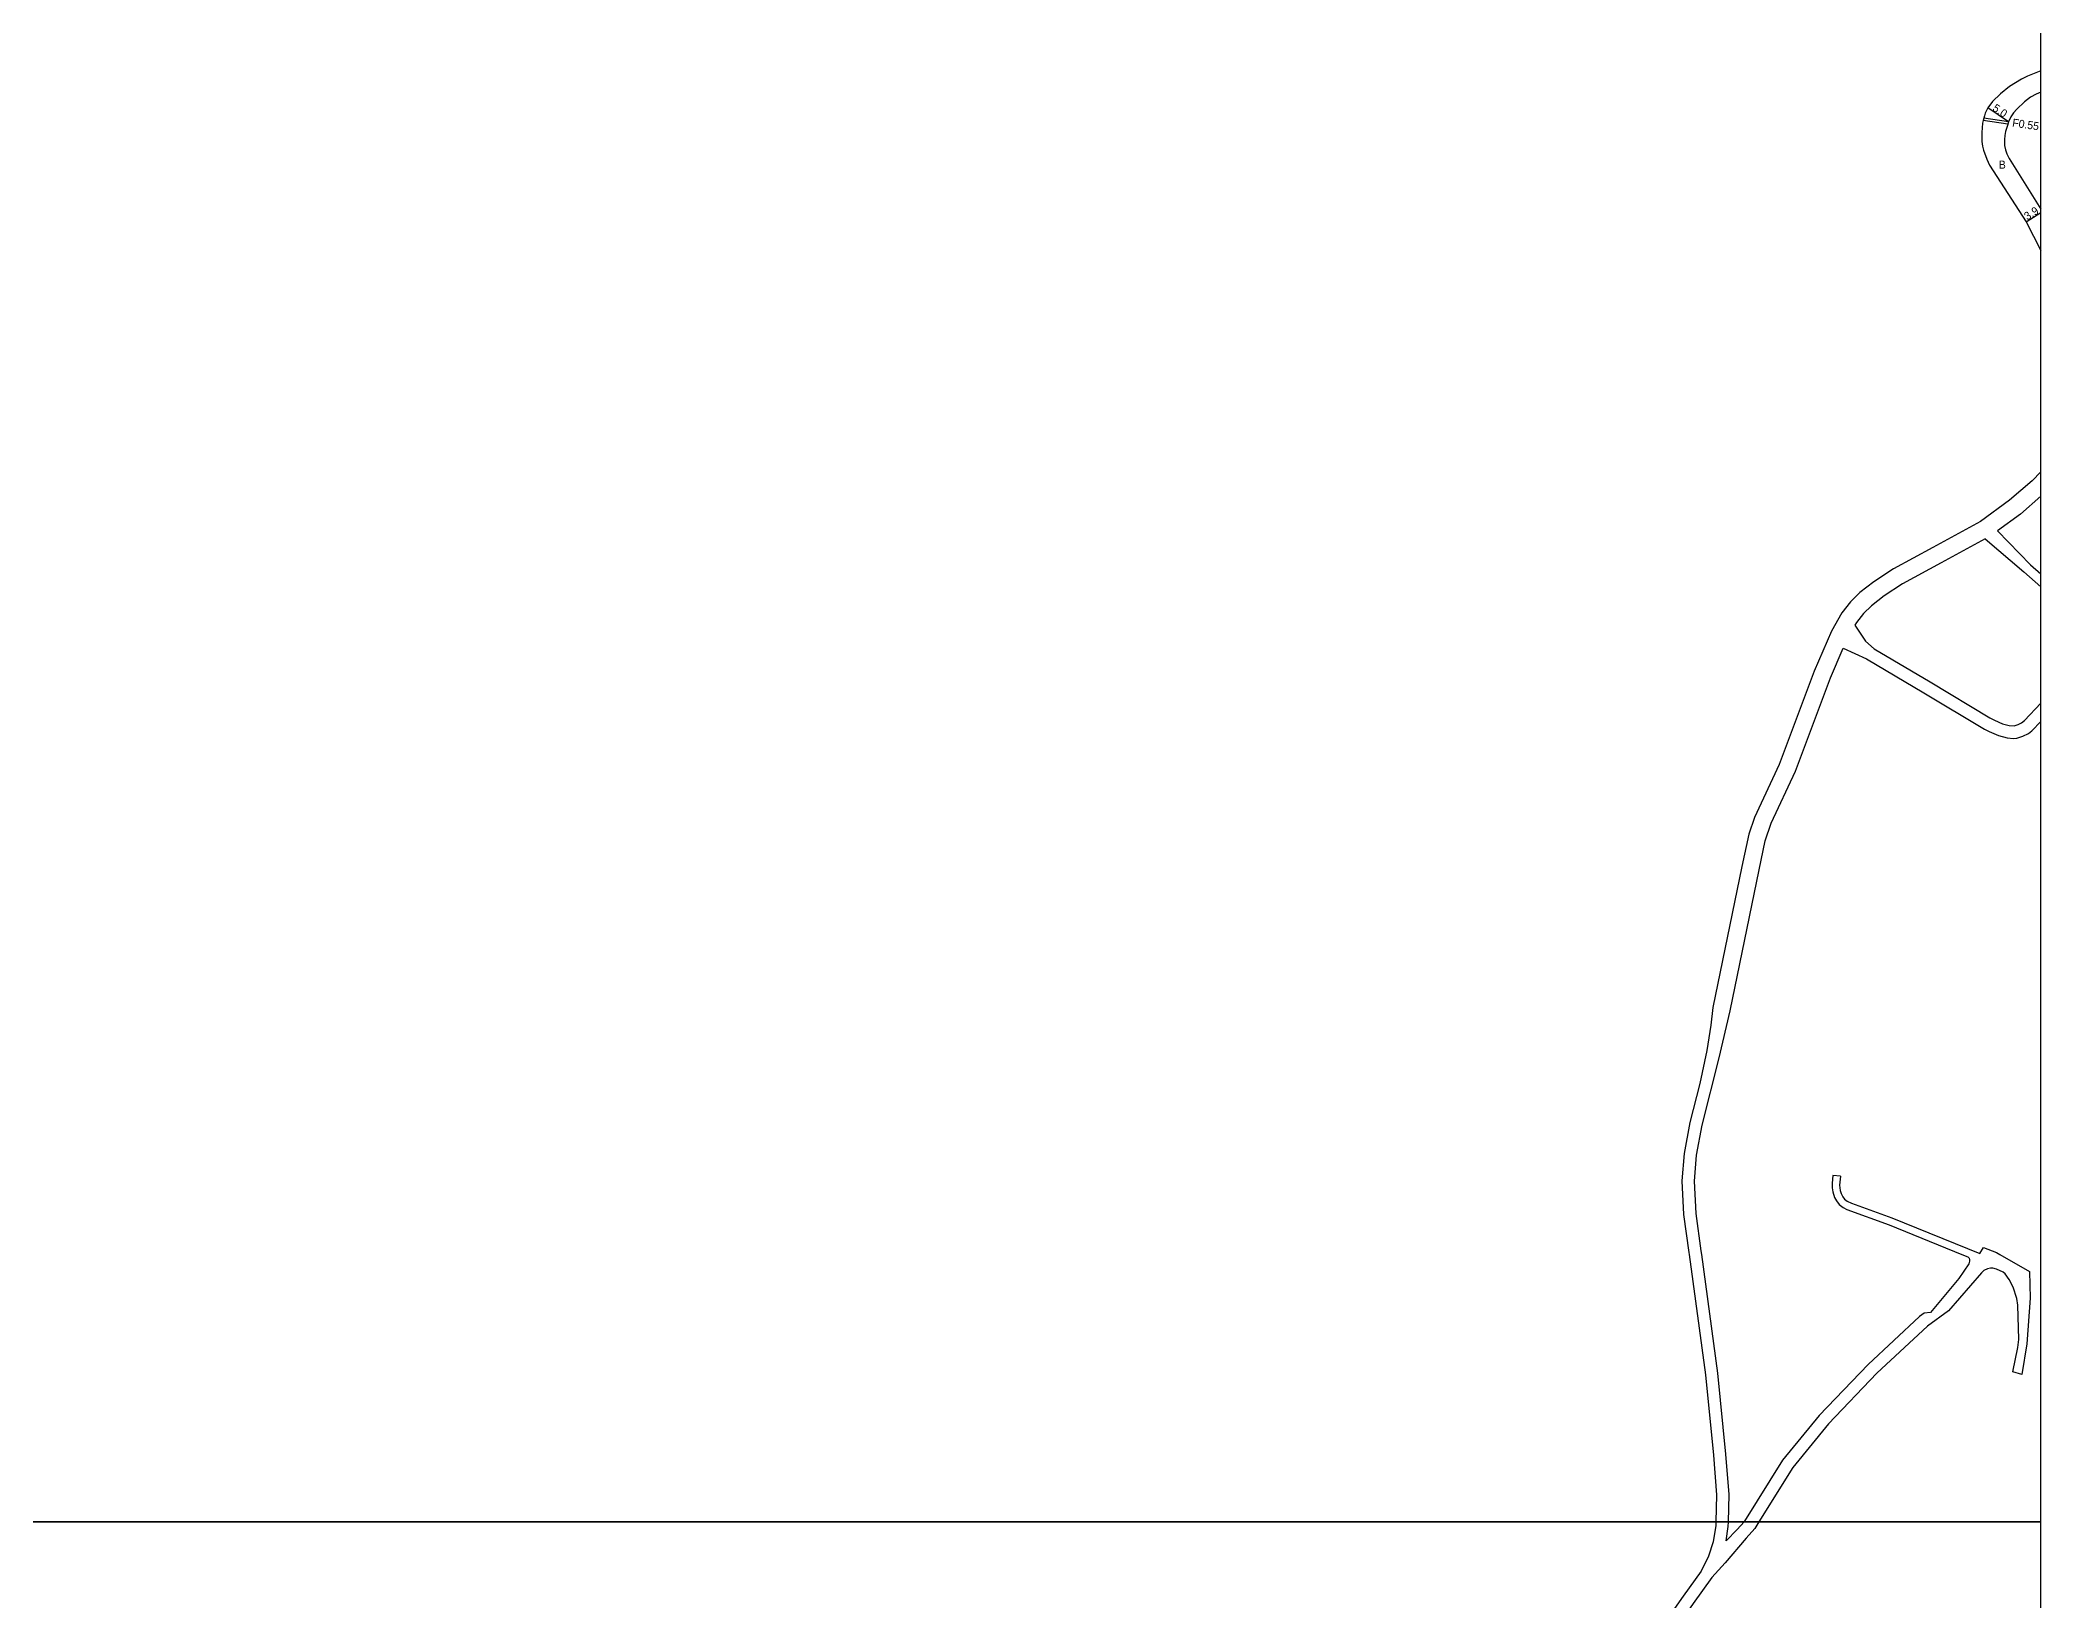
# Model space of a CAD drawing. Header units: metres. Extents: x -28800 to -28000, y -100200 to -99000.
# Drawn here: x -28400 to -28000, y -99615.8 to -99303.9 of the extents above; entities that cross this region are included whole.
import ezdxf

# ---------------------------------------------------------------- set-up
doc = ezdxf.new("R2010")
doc.units = ezdxf.units.M
doc.header["$LTSCALE"] = 2.5
for name, color, linetype in [('側溝・桝', 7, 'Continuous'), ('図郭', 7, 'Continuous'), ('幅員', 7, 'Continuous'), ('舗装', 7, 'Continuous'), ('道路', 7, 'Continuous')]:
    doc.layers.add(name, color=color, linetype=linetype)
doc.styles.get("Standard").update_dxf_attribs({"font": ''})
doc.styles.get('Standard').set_extended_font_data('@MS PGothic')

msp = doc.modelspace()

# ---------------------------------------------------------------- linework, layer by layer
at = {"layer": '側溝・桝'}
for points in [[(-28006.64, -99320.71), (-28011.55, -99319.98)], [(-28006.48, -99320.23), (-28011.43, -99319.49)]]:
    msp.add_lwpolyline(points, dxfattribs=at)
at = {"layer": '図郭'}
for points in [[(-28800, -99600), (-28000, -99600), (-28000, -99000), (-28800, -99000)], [(-28800, -100200), (-28000, -100200), (-28000, -99600), (-28800, -99600)]]:
    msp.add_lwpolyline(points, close=True, dxfattribs=at)
at = {"layer": '幅員'}
for points in [[(-28006.48, -99320.23), (-28010.64, -99317.46)], [(-28002.99, -99340.25), (-28000, -99338.37)]]:
    msp.add_lwpolyline(points, dxfattribs=at)
at = {"layer": '道路'}
for points in [[(-28000, -99310.05), (-28002.72, -99311.09), (-28003.9, -99311.68), (-28006.26, -99313.17), (-28008.08, -99314.65), (-28009.66, -99316.2), (-28010.64, -99317.46), (-28011.18, -99318.51), (-28011.31, -99319.04), (-28011.43, -99319.49), (-28011.55, -99319.98), (-28011.68, -99320.49), (-28011.82, -99322.34), (-28011.8, -99324.14), (-28011.69, -99325.11), (-28011.49, -99325.91), (-28010.85, -99327.71), (-28010.27, -99328.89), (-28002.99, -99340.25), (-28000, -99345.93)], [(-28000, -99314.33), (-28000.94, -99314.69), (-28002.08, -99315.31), (-28003.3, -99316.22), (-28004.85, -99317.68), (-28005.49, -99318.43), (-28006.01, -99319.22), (-28006.48, -99320.23), (-28006.64, -99320.71), (-28006.65, -99320.75), (-28007.12, -99322.19), (-28007.24, -99322.94), (-28007.3, -99323.75), (-28007.27, -99324.97), (-28007.12, -99325.85), (-28006.84, -99326.66), (-28006.39, -99327.54), (-28000, -99337.69)], [(-28000, -99390.19), (-28001.75, -99391.96), (-28006.28, -99395.88), (-28012.1, -99400.14), (-28021.65, -99405.28), (-28029.46, -99409.56), (-28033.41, -99412.14), (-28036.22, -99414.32), (-28038.09, -99416.15), (-28039.83, -99418.37), (-28041.87, -99422), (-28045.34, -99430.05), (-28052.33, -99448.68), (-28057.26, -99459.25), (-28058.43, -99462.58), (-28059.78, -99469.09), (-28065.59, -99497.22), (-28066.02, -99500.74), (-28066.78, -99505.83), (-28068.2, -99512.45), (-28070.19, -99520.22), (-28071.33, -99526.42), (-28071.79, -99531.91), (-28071.44, -99538.62), (-28070.4, -99546.2), (-28070.34, -99546.6)], [(-28000, -99395.07), (-28004.1, -99398.62), (-28008.69, -99401.98)], [(-28011.13, -99403.6), (-28019.97, -99408.35), (-28027.66, -99412.57), (-28031.37, -99414.99), (-28033.91, -99416.96), (-28035.48, -99418.49), (-28036.91, -99420.32), (-28037.19, -99420.82)], [(-28011.13, -99403.6), (-28003.44, -99410.2), (-28000, -99413.18)], [(-28008.69, -99401.98), (-28002.07, -99408.74), (-28000, -99410.54)], [(-28037.19, -99420.82), (-28035.05, -99424), (-28033.36, -99425.53), (-28022.16, -99432.18), (-28010.22, -99439.34), (-28009.28, -99439.84), (-28007.66, -99440.53), (-28006.36, -99440.87), (-28005.39, -99440.95), (-28004.55, -99440.69), (-28003.89, -99440.38), (-28003.27, -99439.89), (-28000, -99436.44)], [(-28067.82, -99546.6), (-28067.92, -99545.88), (-28068.95, -99538.39), (-28069.29, -99531.95), (-28068.85, -99526.75), (-28067.74, -99520.76), (-28064.31, -99507.3), (-28062.16, -99497.93), (-28056.34, -99469.76), (-28055.13, -99463.94), (-28053.93, -99460.38), (-28049.1, -99450.03), (-28042.09, -99431.35), (-28039.55, -99425.45)], [(-28039.55, -99425.45), (-28034.85, -99427.55), (-28023.44, -99434.33), (-28011.31, -99441.61), (-28010.33, -99442.11), (-28008.47, -99442.9), (-28006.79, -99443.34), (-28005.5, -99443.45), (-28004.8, -99443.39), (-28003.63, -99443.03), (-28002.49, -99442.48), (-28001.8, -99441.97), (-28000, -99440.07)], [(-28041.61, -99530.82), (-28041.75, -99532.33), (-28041.71, -99533.31), (-28041.59, -99534.11), (-28041.27, -99535.19), (-28040.88, -99535.9), (-28040.32, -99536.6), (-28039.56, -99537.18), (-28038.82, -99537.6), (-28030.35, -99540.68), (-28015.81, -99546.6)], [(-28040.11, -99530.96), (-28041.61, -99530.82)], [(-28040.11, -99530.96), (-28040.28, -99532.75), (-28040.12, -99533.78), (-28039.93, -99534.44), (-28039.59, -99535.1), (-28039.26, -99535.52), (-28038.72, -99535.93), (-28037.88, -99536.34), (-28029.81, -99539.28), (-28012.25, -99546.43)], [(-28070.34, -99546.6), (-28067.09, -99570.65), (-28065.46, -99586.7), (-28064.85, -99594.66), (-28064.98, -99600)], [(-28062.48, -99600), (-28062.35, -99594.59), (-28062.97, -99586.48), (-28064.6, -99570.35), (-28067.82, -99546.6)], [(-28015.81, -99546.6), (-28014.61, -99547.09), (-28014.34, -99547.34), (-28014.27, -99547.58), (-28014.3, -99547.96), (-28014.44, -99548.5), (-28016.43, -99551.38), (-28022.09, -99558.18)], [(-28012.25, -99546.43), (-28011.47, -99545.19), (-28008.92, -99546.21), (-28008.24, -99546.6)], [(-28008.24, -99546.6), (-28002.29, -99550.02), (-28002.16, -99555.35), (-28002.84, -99564.46), (-28003.85, -99570.56)], [(-28005.61, -99570.06), (-28004.61, -99565.19), (-28004.46, -99563.6), (-28004.62, -99556.7), (-28004.8, -99555.41), (-28005.57, -99553.11), (-28006.38, -99551.57), (-28007.16, -99550.45), (-28007.54, -99550.12), (-28008.91, -99549.51), (-28009.61, -99549.36), (-28010.07, -99549.34), (-28010.69, -99549.44), (-28011.4, -99549.82), (-28011.89, -99550.25), (-28018.5, -99557.88), (-28022.66, -99560.94), (-28032.81, -99570.34), (-28042.45, -99580.45), (-28049.61, -99589.18), (-28056.38, -99600)], [(-28022.09, -99558.18), (-28023.36, -99558.33), (-28024.26, -99559.01), (-28034.57, -99568.56), (-28044.33, -99578.79), (-28051.64, -99587.72), (-28059.24, -99599.87), (-28059.36, -99600)], [(-28003.85, -99570.56), (-28005.61, -99570.06)], [(-28056.38, -99600), (-28057.23, -99601.36), (-28058.91, -99603.29), (-28063.11, -99608.24), (-28065.81, -99611.16), (-28069.51, -99616.33), (-28073.01, -99621.36), (-28076.38, -99625.42), (-28080.31, -99628.63), (-28090.71, -99634.32), (-28096.32, -99637.18), (-28098.48, -99638.9), (-28099.55, -99640.12), (-28100.1, -99641.71), (-28100.55, -99643.45), (-28100.95, -99647.55)], [(-28064.98, -99600), (-28064.99, -99600.73), (-28065.52, -99604), (-28066.46, -99606.92), (-28067.95, -99609.86), (-28071.55, -99614.88), (-28075.01, -99619.84)], [(-28059.36, -99600), (-28060.71, -99601.56), (-28062.96, -99603.85), (-28062.5, -99600.96), (-28062.48, -99600)]]:
    msp.add_lwpolyline(points, dxfattribs=at)

# ---------------------------------------------------------------- texts
at = {"layer": '側溝・桝'}
msp.add_text('F0.55', height=1.6, rotation=351.5366, dxfattribs=at).set_placement((-28005.82, -99321.16))
at = {"layer": '幅員'}
for s, rotation, p in [('5.0', 326.3568, (-28009.84, -99317.87)), ('3.9', 32.1568, (-28002.75, -99339.98))]:
    msp.add_text(s, height=1.6, rotation=rotation, dxfattribs=at).set_placement(p)
at = {"layer": '舗装'}
msp.add_text('B', height=1.6, dxfattribs=at).set_placement((-28008.43, -99329.59))

doc.saveas('drawing.dxf')
